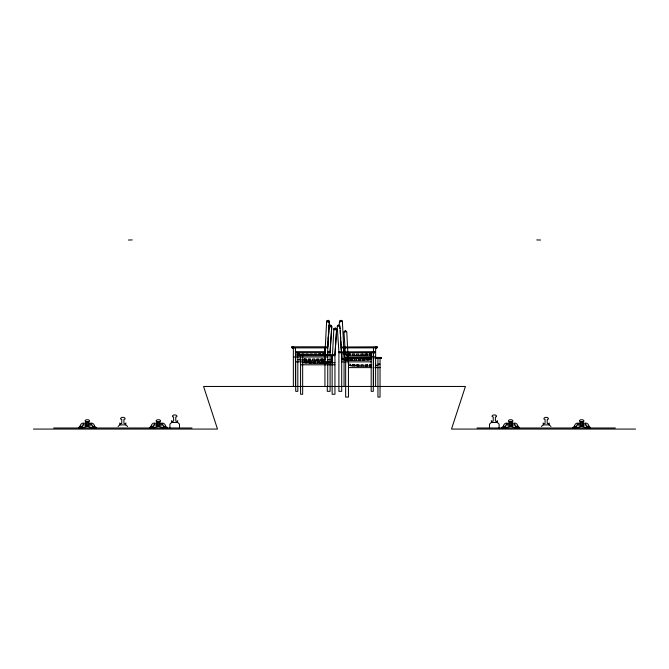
<?xml version="1.0" encoding="UTF-8"?>
<svg xmlns="http://www.w3.org/2000/svg" width="669" height="669" viewBox="0 0 669 669"><rect width="100%" height="100%" fill="white"/><g stroke="black" fill="none" stroke-linecap="round" stroke-linejoin="round"><path stroke-width="1" d="M341.842 352.739L341.734 359.755L354.277 360.365L354.286 358.969L356.393 358.985L356.376 360.382M356.334 355.498L356.627 354.093L358.735 354.11L358.726 355.515L344.058 354.879L344.192 347.863M348.591 358.492L348.482 365.517L361.026 366.127L361.034 364.722L363.142 364.739L363.125 366.144M341.708 352.739L341.708 391.332L338.899 391.332L338.907 351.685M341.249 349.946L340.847 340.864M348.457 358.492L348.457 397.085L345.656 397.085L345.656 357.438L371.889 357.438M316.772 360.332L316.721 358.927L318.829 358.86L318.87 360.265L308.384 360.332L308.409 358.927L310.516 358.969L310.483 360.374L297.822 359.755M324.942 347.863L324.917 354.879L327.751 354.879M332.142 355.665L332.142 394.258L334.943 394.258L334.943 354.612L336.591 329.892L333.789 329.7M354.578 355.456L354.62 354.052L352.521 353.985L352.471 355.39L354.578 355.456L353.876 355.44M299.921 359.922L299.98 358.517M327.501 348.566L327.977 341.307M328.119 339.225L328.671 330.921M328.805 328.847C327.292 326.606 330.662 323.562 331.791 326.255L330.093 351.886L330.101 391.332L327.292 391.332L327.292 386.247M327.751 386.456L327.743 347.01L329.441 321.388L328.111 320.3L326.639 321.195L324.942 353.876M334.943 354.821L336.641 329.19L335.303 328.103L333.839 329.006L332.142 361.678M327.743 347.01L329.399 322.082L326.723 321.229M330.093 351.886L331.749 326.957L328.947 326.773M344.083 354.879L344.058 347.863M343.833 359.922L343.941 358.525L341.708 358.358M346.182 355.047L346.291 353.65L344.058 353.483M350.581 365.675L350.69 364.279L348.457 364.112M79.845 427.984L79.845 426.404L80.957 424.179L82.245 423.234L85.833 423.234M81.752 427.984L82.471 424.966L85.833 424.966M150.86 427.984L150.86 426.404L151.972 424.179L153.26 423.234L156.847 423.234M152.766 427.984L153.485 424.966L156.847 424.966M503.155 427.984L503.155 426.404L504.267 424.179L505.555 423.234L509.142 423.234M505.062 427.984L505.781 424.966L509.142 424.966M574.169 427.984L574.169 426.404L575.281 424.179L576.569 423.234L580.157 423.234M576.076 427.984L576.795 424.966L580.157 424.966M118.045 426.546L119.826 424.882L125.872 424.882L127.645 426.546M541.355 426.546L543.128 424.882L549.174 424.882L550.955 426.546M344.058 353.876L342.361 321.195C338.522 317.616 338.932 326.957 340.036 328.563M340.312 320.476C338.062 321.496 344.527 321.337 340.889 320.309M341.708 358.751L340.011 326.071L338.238 325.218L337.209 326.255L338.907 351.886L374.69 351.685L374.648 352.739L338.899 352.739M348.457 364.505L346.759 331.832L345.296 330.929L343.958 332.016L345.455 354.57M338.246 325.234C335.06 326.965 342.461 325.937 338.547 325.184M344.995 330.988C341.809 332.719 349.21 331.69 345.296 330.938M339.601 322.082L342.277 321.229M120.119 423.937L121.766 423.477L121.766 419.379L120.654 419.087L120.654 418.25L121.766 417.389L123.924 417.389L125.036 418.25L125.036 419.087L123.924 419.379L123.924 423.477L125.58 423.937M171.975 421.537L173.622 421.077L173.622 416.979L172.51 416.678L172.51 415.85L173.622 414.989L175.78 414.989L176.892 415.85L176.892 416.678L175.78 416.979L175.78 421.077L177.427 421.537M491.573 421.537L493.22 421.077L493.22 416.979L492.108 416.678L492.108 415.85L493.22 414.989L495.378 414.989L496.49 415.85L496.49 416.678L495.378 416.979L495.378 421.077L497.025 421.537M543.42 423.937L545.076 423.477L545.076 419.379L543.964 419.087L543.964 418.25L545.076 417.389L547.234 417.389L548.346 418.25L548.346 419.087L547.234 419.379L547.234 423.477L548.881 423.937M375.635 356.753L344.058 356.987M377.935 367.616L380.034 367.381M302.664 362.682L317.407 363.317L334.943 362.682M371.429 355.047L369.33 355.147L369.263 353.742L371.362 353.642L371.429 355.047L356.619 355.498M371.178 359.755L354.277 360.365M375.476 365.7L377.935 365.508M341.257 347.01L377.04 346.81M315.015 360.365L323.035 360.064L322.96 358.659L320.861 358.776L320.936 360.181L323.035 360.064M327.233 363.033L327.885 362.991L327.81 361.594L325.711 361.703L325.786 363.108L327.885 362.991M322.383 360.106L325.167 359.922L325.059 358.525M318.511 353.901L320.618 353.784L320.694 355.189M370.567 365.985L361.026 366.127M314.38 354.052L316.479 353.985M321.622 363.259L323.721 363.192L323.679 361.787L321.572 361.862L321.622 363.259L319.866 363.3L319.565 361.896L317.457 361.912L317.466 363.317M128.398 240.029L132.261 239.928M310.265 354.11L312.373 354.093M291.96 346.81L327.743 346.81M293.365 347.721L295.472 347.721L295.472 386.456M327.751 347.863L291.96 347.863L292.01 346.81M341.249 347.863L377.04 347.863L376.99 346.81M295.33 351.685L325.251 351.685M327.292 351.685L330.093 351.685M295.715 352.596L297.822 352.596L297.822 391.332L295.715 391.332L295.715 351.685M295.33 352.739L325.259 352.739M327.292 352.739L330.101 352.739M324.942 353.483L322.709 353.65L322.818 355.047M334.943 355.665L299.16 355.665L299.16 354.612L334.943 354.612M293.365 356.987L327.751 356.987M374.941 357.438L381.439 357.438L381.439 358.492L374.883 358.492M380.034 358.35L377.935 358.35L377.935 397.085L380.034 397.085L380.034 357.438M345.656 358.492L371.889 358.492M327.292 359.755L330.101 359.755M332.142 361.285L329.909 361.452L330.018 362.849M295.715 361.862L304.93 361.862M306.962 361.862L325.259 361.862M327.292 361.862L330.101 361.862M341.708 361.862L371.178 361.862M377.935 364.103L380.034 364.103M300.565 364.789L334.943 364.789M348.457 367.616L371.83 367.616M374.883 367.616L380.034 367.616M171.682 420.558L171.975 422.482M177.72 420.558L177.427 422.482M491.28 420.558L491.573 422.482M497.318 420.558L497.025 422.482M86.794 421.972L85.833 421.972L85.833 426.228L86.794 426.228M87.882 421.972L88.843 421.972L88.843 426.228L87.882 426.228M157.809 421.972L156.847 421.972L156.847 426.228L157.809 426.228M158.896 421.972L159.858 421.972L159.858 426.228L158.896 426.228M510.104 421.972L509.142 421.972L509.142 426.228L510.104 426.228M511.191 421.972L512.153 421.972L512.153 426.228L511.191 426.228M581.118 421.972L580.157 421.972L580.157 426.228L581.118 426.228M582.206 421.972L583.167 421.972L583.167 426.228L582.206 426.228M119.826 422.959L120.119 424.882M125.872 422.959L125.58 424.882M543.128 422.959L543.42 424.882M549.174 422.959L548.881 424.882M88.843 423.234L92.431 423.234L93.719 424.179L94.831 426.404L94.831 427.984M159.858 423.234L163.445 423.234L164.733 424.179L165.845 426.404L165.845 427.984M512.153 423.234L515.74 423.234L517.028 424.179L518.141 426.404L518.141 427.984M583.167 423.234L586.755 423.234L588.043 424.179L589.155 426.404L589.155 427.984M88.843 424.966L92.205 424.966L92.924 427.984M159.858 424.966L163.219 424.966L163.938 427.984M512.153 424.966L515.515 424.966L516.234 427.984M583.167 424.966L586.529 424.966L587.248 427.984M79.845 426.404L81.752 426.404M92.924 426.404L94.831 426.404M150.86 426.404L152.766 426.404M163.938 426.404L165.845 426.404M503.155 426.404L505.062 426.404M516.234 426.404L518.141 426.404M574.169 426.404L576.076 426.404M587.248 426.404L589.155 426.404M53.671 427.984L192.028 427.984M476.972 427.984L615.329 427.984M33.45 429.072L217.5 429.072L203.577 386.456L465.423 386.456L451.5 429.072L635.55 429.072M308.384 360.332L310.483 360.374M306.059 354.052L308.166 354.093M536.739 239.928L540.602 240.029M301.928 353.893L304.027 353.993M346.509 355.072L348.959 355.231M344.159 359.947L346.617 360.106M299.561 355.18L295.472 354.879M350.907 365.7L352.546 365.809M326.597 321.898L329.399 322.082M328.412 320.359C324.323 320.944 330.871 321.689 328.688 320.476M332.142 362.682L332 355.665M324.942 354.879L324.808 347.863M340.17 330.611L340.713 338.815M375.769 364.271L375.836 365.675M314.723 360.365L314.714 358.969L312.607 358.985L312.624 360.382M590.418 427.984L590.418 427.307L585.985 427.307L585.985 427.984M585.475 427.984L585.475 427.307L582.206 426.546L582.206 421.654L583.853 421.261L583.853 420.525L582.741 419.764L580.583 419.764L579.471 420.525L579.471 421.261L581.118 421.654L581.118 426.546L577.84 427.307L577.84 427.984M585.425 423.234L585.425 424.966M577.891 423.234L577.891 424.966M577.33 427.984L577.33 427.307L572.907 427.307L572.907 427.984M519.403 427.984L519.403 427.307L514.971 427.307L514.971 427.984M514.411 423.234L514.411 424.966M514.461 427.984L514.461 427.307L511.191 426.546L511.191 421.654L512.839 421.261L512.839 420.525L511.726 419.764L509.569 419.764L508.457 420.525L508.457 421.261L510.104 421.654L510.104 426.546L506.826 427.307L506.826 427.984M506.876 423.234L506.876 424.966M506.316 427.984L506.316 427.307L501.892 427.307L501.892 427.984M499.099 427.984L499.099 424.146L497.318 422.482L491.28 422.482L489.499 424.146L489.499 427.984M381.397 357.438L381.397 358.492M381.263 357.438L381.263 358.492M381.046 357.438L381.046 358.492M380.761 357.438L380.761 358.492M380.418 357.438L380.418 358.492M376.856 346.81L376.856 347.863M376.639 346.81L376.639 347.863M376.354 346.81L376.354 347.863M376.011 346.81L376.011 347.863M375.635 346.81L375.635 386.456M374.515 351.685L374.506 352.739M374.297 351.685L374.297 352.739M374.013 351.685L374.004 352.739M373.67 351.685L373.67 352.739M373.528 347.721L373.528 386.456M373.285 351.685L373.285 391.332L371.178 391.332L371.178 352.596M344.058 354.879L344.058 360.031M344.058 362.071L344.058 386.456M324.942 355.582L324.942 386.456M302.664 355.523L302.664 394.258L300.565 394.258L300.565 354.612M300.18 354.612L300.18 355.665M299.837 354.612L299.837 355.665M299.553 354.612L299.553 355.665M299.336 354.612L299.336 355.665M299.202 354.612L299.202 355.665M293.365 346.81L293.365 386.456M292.989 346.81L292.989 347.863M292.646 346.81L292.646 347.863M292.361 346.81L292.361 347.863M292.144 346.81L292.144 347.863M179.501 427.984L179.501 424.146L177.72 422.482L171.682 422.482L169.901 424.146L169.901 427.984M167.108 427.984L167.108 427.307L162.684 427.307L162.684 427.984M162.124 423.234L162.124 424.966M162.174 427.984L162.174 427.307L158.896 426.546L158.896 421.654L160.543 421.261L160.543 420.525L159.431 419.764L157.274 419.764L156.161 420.525L156.161 421.261L157.809 421.654L157.809 426.546L154.539 427.307L154.539 427.984M154.589 423.234L154.589 424.966M154.029 427.984L154.029 427.307L149.597 427.307L149.597 427.984M96.093 427.984L96.093 427.307L91.67 427.307L91.67 427.984M91.109 423.234L91.109 424.966M91.16 427.984L91.16 427.307L87.882 426.546L87.882 421.654L89.529 421.261L89.529 420.525L88.417 419.764L86.259 419.764L85.147 420.525L85.147 421.261L86.794 421.654L86.794 426.546L83.525 427.307L83.525 427.984M83.575 423.234L83.575 424.966M83.015 427.984L83.015 427.307L78.582 427.307L78.582 427.984M313.259 361.862L313.234 363.259L315.333 363.3L315.358 361.896L313.259 361.862M350.171 358.86L350.13 360.265L352.228 360.332L352.279 358.927L350.171 358.86M356.92 364.613L356.878 366.018L358.977 366.085L359.027 364.68L356.92 364.613M297.638 353.642L297.571 355.047L299.67 355.147L299.737 353.742L297.638 353.642M304.278 358.768L304.211 360.173L306.31 360.273L306.377 358.868L304.278 358.768M304.83 361.444L304.763 362.849L306.87 362.949L306.937 361.544L304.83 361.444M309.12 361.703L309.061 363.1L311.16 363.2L311.227 361.795L309.12 361.703M346.04 358.659L345.965 360.064L348.064 360.181L348.139 358.776L346.04 358.659M348.382 353.784L348.306 355.189L350.414 355.306L350.489 353.901L348.382 353.784M352.789 364.413L352.714 365.818L354.813 365.935L354.888 364.53L352.789 364.413M329.14 325.811C333.722 328.161 331.222 323.604 329.14 325.811M333.99 328.738C338.573 331.096 336.072 326.531 333.99 328.738M367.072 353.893L364.973 353.993L365.031 355.398L367.139 355.298L367.072 353.893M364.722 358.768L362.623 358.868L362.69 360.273L364.789 360.173L364.722 358.768M369.02 358.517L366.913 358.617L366.98 360.014L369.079 359.922L369.02 358.517M371.479 364.521L369.372 364.622L369.439 366.027L371.538 365.926L371.479 364.521M362.941 354.052L360.834 354.093L360.859 355.498L362.966 355.456L362.941 354.052M360.591 358.927L358.484 358.969L358.517 360.374L360.616 360.332L360.591 358.927M367.34 364.68L365.241 364.722L365.266 366.127L367.365 366.085L367.34 364.68"/></g></svg>
